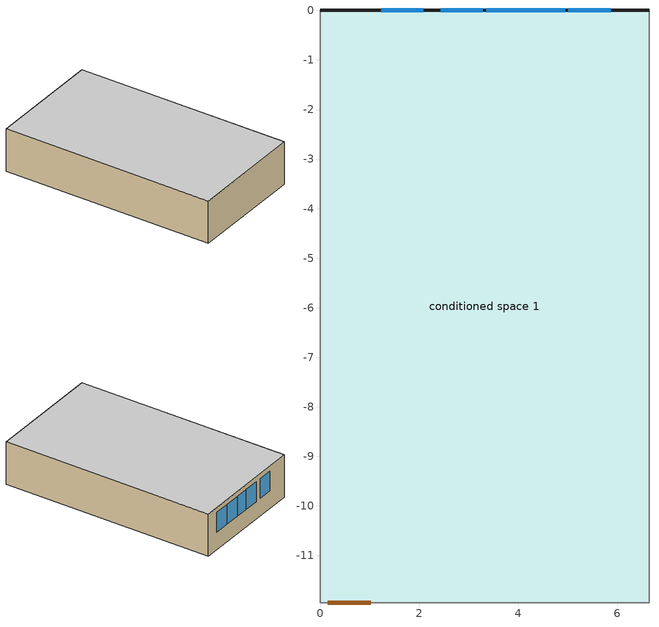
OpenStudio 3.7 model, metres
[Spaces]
conditioned space 1
 floor adiabatic: 0,-11.95 0,0 6.64,0 6.64,-11.95 z0
 wall outside: 6.64,0 0,0 z0:2.44
 wall adiabatic: 0,0 0,-11.95 6.64,-11.95 6.64,0 z0:2.44
 window: 5.86,0 5.01,0 / 4.95,0 4.1,0 / 4.2,0 3.35,0 / 3.29,0 2.44,0 / 2.09,0 1.23,0 z1:2.13
 door inside: 0.15,-11.95 1.02,-11.95 z0:2.13
 ceiling adiabatic: 6.64,-11.95 6.64,0 0,0 0,-11.95 z2.44
[ThermalZone]
conditioned space: Use Ideal Air Loads=No
[Sizing:Zone]
conditioned space: Zone Cooling Design Supply Air Temperature Input Method=SupplyAirTemperature; Zone Cooling Design Supply Air Temperature {C}=14; Zone Cooling Design Supply Air Temperature Difference {deltaC}=11.11; Zone Heating Design Supply Air Temperature Input Method=SupplyAirTemperature; Zone Heating Design Supply Air Temperature {C}=40; Zone Heating Design Supply Air Temperature Difference {deltaC}=11.11; Zone Cooling Design Supply Air Humidity Ratio {kg-H2O/kg-air}=0.0085; Zone Heating Design Supply Air Humidity Ratio {kg-H2O/kg-air}=0.008; Cooling Design Air Flow Method=DesignDay; Heating Design Air Flow Method=DesignDay; Account for Dedicated Outdoor Air System=No; Dedicated Outdoor Air System Control Strategy=NeutralSupplyAir; Dedicated Outdoor Air Low Setpoint Temperature for Design {C}=autosize; Dedicated Outdoor Air High Setpoint Temperature for Design {C}=autosize; Zone Load Sizing Method=Sensible Load Only No Latent Load; Zone Latent Cooling Design Supply Air Humidity Ratio Input Method=HumidityRatioDifference; Zone Cooling Design Supply Air Humidity Ratio Difference {kgWater/kgDryAir}=0.005; Zone Latent Heating Design Supply Air Humidity Ratio Input Method=HumidityRatioDifference; Zone Humidification Design Supply Air Humidity Ratio Difference {kgWater/kgDryAir}=0.005
[Space]
conditioned space 1: Space Type=Space Type 1; Thermal Zone=conditioned space
[SpaceType]
Space Type 1: Standards Space Type=conditioned space
